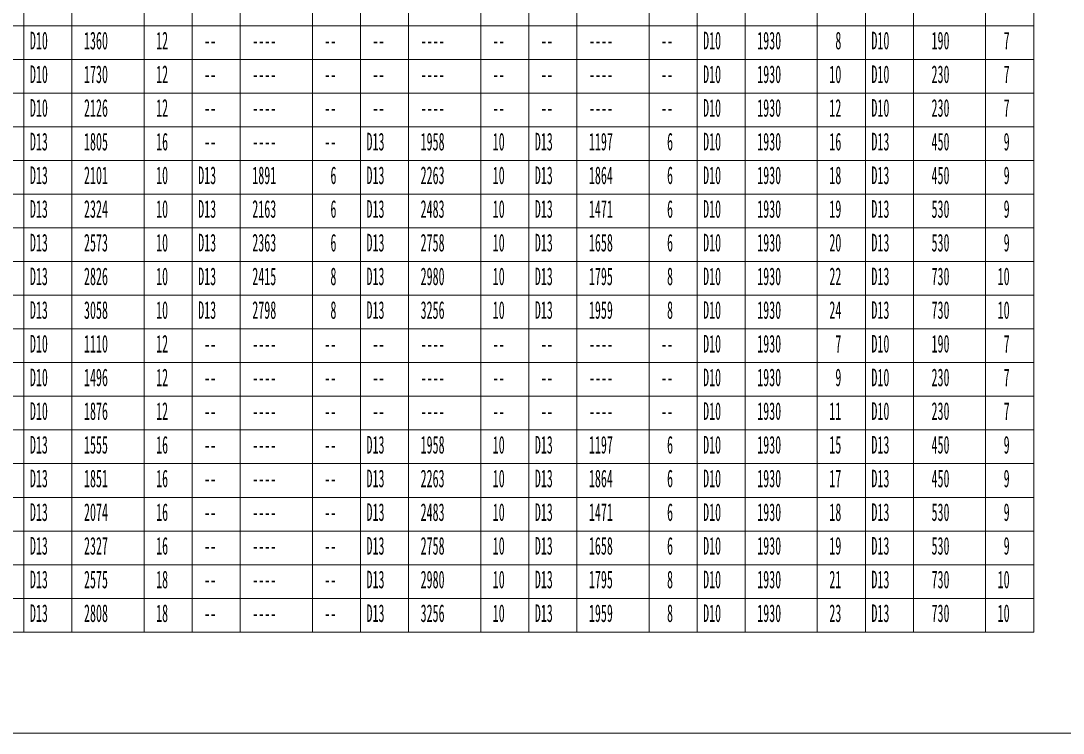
# Model space of a CAD drawing. Units: millimetres, scale not verified. Extents: x 105 to 20295, y 75 to 14175.
# Drawn here: x 10237 to 14572, y 75 to 3035 of the extents above; entities that cross this region are included whole.
import ezdxf
from ezdxf.enums import TextEntityAlignment as Align

# ---------------------------------------------------------------- set-up
doc = ezdxf.new("R2010")
doc.units = ezdxf.units.MM
doc.header["$LTSCALE"] = 50
doc.layers.add('1', color=7, linetype='Continuous', lineweight=18)
doc.styles.add('ＭＳ ゴシック', font='')
doc.styles.get('ＭＳ ゴシック').set_extended_font_data('MS Gothic')

msp = doc.modelspace()

# ---------------------------------------------------------------- linework, layer by layer
at = {"layer": '1'}
for p, q in [((10250, 5975), (10250, 495)), ((10250, 5535), (10250, 495)), ((10450, 4275), (10450, 3015)), ((10750, 4275), (10750, 3015)), ((10950, 4275), (10950, 3015)), ((11150, 4275), (11150, 3015)), ((11450, 4275), (11450, 3015)), ((11650, 4275), (11650, 3015)), ((11850, 4275), (11850, 3015)), ((12150, 4275), (12150, 3015)), ((12350, 4275), (12350, 3015)), ((12550, 4275), (12550, 3015)), ((12850, 4275), (12850, 3015)), ((13050, 4275), (13050, 3015)), ((13250, 4275), (13250, 3015)), ((13550, 4275), (13550, 3015)), ((13750, 4275), (13750, 3015)), ((13950, 4275), (13950, 3015)), ((14250, 4275), (14250, 3015)), ((14450, 4275), (14450, 3015)), ((9650, 3015), (10250, 3015)), ((10250, 3015), (13050, 3015)), ((10450, 1735), (10450, 3015)), ((10750, 1735), (10750, 3015)), ((10950, 1735), (10950, 3015)), ((11150, 1735), (11150, 3015)), ((11450, 1735), (11450, 3015)), ((11650, 1735), (11650, 3015)), ((11850, 1735), (11850, 3015)), ((12150, 1735), (12150, 3015)), ((12350, 1735), (12350, 3015)), ((12550, 1735), (12550, 3015)), ((12850, 1735), (12850, 3015)), ((13050, 3015), (14450, 3015)), ((13050, 1735), (13050, 3015)), ((13250, 1735), (13250, 3015)), ((13550, 1735), (13550, 3015)), ((13750, 1735), (13750, 3015)), ((13950, 1735), (13950, 3015)), ((14250, 1735), (14250, 3015)), ((14450, 1735), (14450, 3015)), ((9650, 2875), (10250, 2875)), ((10250, 2875), (10950, 2875)), ((10950, 2875), (11650, 2875)), ((11650, 2875), (12350, 2875)), ((12350, 2875), (13050, 2875)), ((13050, 2875), (14450, 2875)), ((9650, 2735), (10250, 2735)), ((10250, 2735), (10950, 2735)), ((10950, 2735), (11650, 2735)), ((11650, 2735), (12350, 2735)), ((12350, 2735), (13050, 2735)), ((13050, 2735), (14450, 2735)), ((9650, 2595), (10250, 2595)), ((10250, 2595), (10950, 2595)), ((10950, 2595), (11650, 2595)), ((11650, 2595), (12350, 2595)), ((12350, 2595), (13050, 2595)), ((13050, 2595), (14450, 2595)), ((9650, 2455), (10250, 2455)), ((10250, 2455), (10950, 2455)), ((10950, 2455), (11650, 2455)), ((11650, 2455), (12350, 2455)), ((12350, 2455), (13050, 2455)), ((13050, 2455), (14450, 2455)), ((9650, 2315), (10250, 2315)), ((10250, 2315), (10950, 2315)), ((10950, 2315), (11650, 2315)), ((11650, 2315), (12350, 2315)), ((12350, 2315), (13050, 2315)), ((13050, 2315), (14450, 2315)), ((9650, 2175), (10250, 2175)), ((10250, 2175), (10950, 2175)), ((10950, 2175), (11650, 2175)), ((11650, 2175), (12350, 2175)), ((12350, 2175), (13050, 2175)), ((13050, 2175), (14450, 2175)), ((9650, 2035), (10250, 2035)), ((10250, 2035), (10950, 2035)), ((10950, 2035), (11650, 2035)), ((11650, 2035), (12350, 2035)), ((12350, 2035), (13050, 2035)), ((13050, 2035), (14450, 2035)), ((9650, 1895), (10250, 1895)), ((10250, 1895), (10950, 1895)), ((10250, 1895), (10950, 1895)), ((10950, 1895), (11650, 1895)), ((10950, 1895), (11650, 1895)), ((11650, 1895), (12350, 1895)), ((11650, 1895), (12350, 1895)), ((12350, 1895), (13050, 1895)), ((12350, 1895), (13050, 1895)), ((13050, 1895), (14450, 1895)), ((9650, 1755), (10250, 1755)), ((10250, 1755), (13050, 1755)), ((10450, 495), (10450, 1755)), ((10750, 495), (10750, 1755)), ((10950, 495), (10950, 1755)), ((11150, 495), (11150, 1755)), ((11450, 495), (11450, 1755)), ((11650, 495), (11650, 1755)), ((11850, 495), (11850, 1755)), ((12150, 495), (12150, 1755)), ((12350, 495), (12350, 1755)), ((12550, 495), (12550, 1755)), ((12850, 495), (12850, 1755)), ((13050, 1755), (14450, 1755)), ((13050, 495), (13050, 1755)), ((13250, 495), (13250, 1755)), ((13550, 495), (13550, 1755)), ((13750, 495), (13750, 1755)), ((13950, 495), (13950, 1755)), ((14250, 495), (14250, 1755)), ((14450, 495), (14450, 1755)), ((9650, 1615), (10250, 1615)), ((10250, 1615), (10950, 1615)), ((10950, 1615), (11650, 1615)), ((11650, 1615), (12350, 1615)), ((12350, 1615), (13050, 1615)), ((13050, 1615), (14450, 1615)), ((9650, 1475), (10250, 1475)), ((10250, 1475), (10950, 1475)), ((10950, 1475), (11650, 1475)), ((11650, 1475), (12350, 1475)), ((12350, 1475), (13050, 1475)), ((13050, 1475), (14450, 1475)), ((9650, 1335), (10250, 1335)), ((10250, 1335), (10950, 1335)), ((10950, 1335), (11650, 1335)), ((11650, 1335), (12350, 1335)), ((12350, 1335), (13050, 1335)), ((13050, 1335), (14450, 1335)), ((9650, 1195), (10250, 1195)), ((10250, 1195), (10950, 1195)), ((10950, 1195), (11650, 1195)), ((11650, 1195), (12350, 1195)), ((12350, 1195), (13050, 1195)), ((13050, 1195), (14450, 1195)), ((9650, 1055), (10250, 1055)), ((10250, 1055), (10950, 1055)), ((10950, 1055), (11650, 1055)), ((11650, 1055), (12350, 1055)), ((12350, 1055), (13050, 1055)), ((13050, 1055), (14450, 1055)), ((9650, 915), (10250, 915)), ((10250, 915), (10950, 915)), ((10950, 915), (11650, 915)), ((11650, 915), (12350, 915)), ((12350, 915), (13050, 915)), ((13050, 915), (14450, 915)), ((9650, 775), (10250, 775)), ((10250, 775), (10950, 775)), ((10950, 775), (11650, 775)), ((11650, 775), (12350, 775)), ((12350, 775), (13050, 775)), ((13050, 775), (14450, 775)), ((9650, 635), (10250, 635)), ((10250, 635), (10950, 635)), ((10950, 635), (11650, 635)), ((11650, 635), (12350, 635)), ((12350, 635), (13050, 635)), ((13050, 635), (14450, 635)), ((6350, 495), (10250, 495)), ((10250, 495), (14450, 495)), ((105, 75), (20295, 75))]:
    msp.add_line(p, q, dxfattribs=at)

# ---------------------------------------------------------------- texts
at = {"layer": '1', "style": 'ＭＳ ゴシック', "width": 0.5}
for s, p in [('D10', (10275, 2895)), ('1360', (10500, 2895)), ('12', (10800, 2895)), ('--', (11000, 2895)), ('----', (11200, 2895)), ('--', (11500, 2895)), ('--', (11700, 2895)), ('----', (11900, 2895)), ('--', (12200, 2895)), ('--', (12400, 2895)), ('----', (12600, 2895)), ('--', (12900, 2895)), ('D10', (13075, 2895)), ('1930', (13300, 2895)), ('8', (13625, 2895)), ('D10', (13775, 2895)), ('190', (14025, 2895)), ('7', (14325, 2895)), ('D10', (10275, 2755)), ('1730', (10500, 2755)), ('12', (10800, 2755)), ('D10', (13075, 2755)), ('1930', (13300, 2755)), ('10', (13600, 2755)), ('D10', (13775, 2755)), ('230', (14025, 2755)), ('7', (14325, 2755)), ('--', (11000, 2755)), ('----', (11200, 2755)), ('--', (11500, 2755)), ('--', (11700, 2755)), ('----', (11900, 2755)), ('--', (12200, 2755)), ('--', (12400, 2755)), ('----', (12600, 2755)), ('--', (12900, 2755)), ('D10', (10275, 2615)), ('2126', (10500, 2615)), ('12', (10800, 2615)), ('D10', (13075, 2615)), ('1930', (13300, 2615)), ('12', (13600, 2615)), ('D10', (13775, 2615)), ('230', (14025, 2615)), ('7', (14325, 2615)), ('--', (11000, 2615)), ('----', (11200, 2615)), ('--', (11500, 2615)), ('--', (11700, 2615)), ('----', (11900, 2615)), ('--', (12200, 2615)), ('--', (12400, 2615)), ('----', (12600, 2615)), ('--', (12900, 2615)), ('D13', (10275, 2475)), ('1805', (10500, 2475)), ('16', (10800, 2475)), ('D13', (11675, 2475)), ('1958', (11900, 2475)), ('10', (12200, 2475)), ('D13', (12375, 2475)), ('1197', (12600, 2475)), ('6', (12925, 2475)), ('D10', (13075, 2475)), ('1930', (13300, 2475)), ('16', (13600, 2475)), ('D13', (13775, 2475)), ('450', (14025, 2475)), ('9', (14325, 2475)), ('--', (11000, 2475)), ('----', (11200, 2475)), ('--', (11500, 2475)), ('D13', (10275, 2335)), ('2101', (10500, 2335)), ('10', (10800, 2335)), ('D13', (10975, 2335)), ('1891', (11200, 2335)), ('6', (11525, 2335)), ('D13', (11675, 2335)), ('2263', (11900, 2335)), ('10', (12200, 2335)), ('D13', (12375, 2335)), ('1864', (12600, 2335)), ('6', (12925, 2335)), ('D10', (13075, 2335)), ('1930', (13300, 2335)), ('18', (13600, 2335)), ('D13', (13775, 2335)), ('450', (14025, 2335)), ('9', (14325, 2335)), ('D13', (10275, 2195)), ('2324', (10500, 2195)), ('10', (10800, 2195)), ('D13', (10975, 2195)), ('2163', (11200, 2195)), ('6', (11525, 2195)), ('D13', (11675, 2195)), ('2483', (11900, 2195)), ('10', (12200, 2195)), ('D13', (12375, 2195)), ('1471', (12600, 2195)), ('6', (12925, 2195)), ('D10', (13075, 2195)), ('1930', (13300, 2195)), ('19', (13600, 2195)), ('D13', (13775, 2195)), ('530', (14025, 2195)), ('9', (14325, 2195)), ('D13', (10275, 2055)), ('2573', (10500, 2055)), ('10', (10800, 2055)), ('D13', (10975, 2055)), ('2363', (11200, 2055)), ('6', (11525, 2055)), ('D13', (11675, 2055)), ('2758', (11900, 2055)), ('10', (12200, 2055)), ('D13', (12375, 2055)), ('1658', (12600, 2055)), ('6', (12925, 2055)), ('D10', (13075, 2055)), ('1930', (13300, 2055)), ('20', (13600, 2055)), ('D13', (13775, 2055)), ('530', (14025, 2055)), ('9', (14325, 2055)), ('D13', (10275, 1915)), ('2826', (10500, 1915)), ('10', (10800, 1915)), ('D13', (10975, 1915)), ('2415', (11200, 1915)), ('8', (11525, 1915)), ('D13', (11675, 1915)), ('2980', (11900, 1915)), ('10', (12200, 1915)), ('D13', (12375, 1915)), ('1795', (12600, 1915)), ('8', (12925, 1915)), ('D10', (13075, 1915)), ('1930', (13300, 1915)), ('22', (13600, 1915)), ('D13', (13775, 1915)), ('730', (14025, 1915)), ('10', (14300, 1915)), ('D13', (10275, 1775)), ('3058', (10500, 1775)), ('10', (10800, 1775)), ('D13', (10975, 1775)), ('2798', (11200, 1775)), ('8', (11525, 1775)), ('D13', (11675, 1775)), ('3256', (11900, 1775)), ('10', (12200, 1775)), ('D13', (12375, 1775)), ('1959', (12600, 1775)), ('8', (12925, 1775)), ('D10', (13075, 1775)), ('1930', (13300, 1775)), ('24', (13600, 1775)), ('D13', (13775, 1775)), ('730', (14025, 1775)), ('10', (14300, 1775)), ('D10', (10275, 1635)), ('1110', (10500, 1635)), ('12', (10800, 1635)), ('D10', (13075, 1635)), ('1930', (13300, 1635)), ('7', (13625, 1635)), ('D10', (13775, 1635)), ('190', (14025, 1635)), ('7', (14325, 1635)), ('--', (11000, 1635)), ('----', (11200, 1635)), ('--', (11500, 1635)), ('--', (11700, 1635)), ('----', (11900, 1635)), ('--', (12200, 1635)), ('--', (12400, 1635)), ('----', (12600, 1635)), ('--', (12900, 1635)), ('D10', (10275, 1495)), ('1496', (10500, 1495)), ('12', (10800, 1495)), ('D10', (13075, 1495)), ('1930', (13300, 1495)), ('9', (13625, 1495)), ('D10', (13775, 1495)), ('230', (14025, 1495)), ('7', (14325, 1495)), ('--', (11000, 1495)), ('----', (11200, 1495)), ('--', (11500, 1495)), ('--', (11700, 1495)), ('----', (11900, 1495)), ('--', (12200, 1495)), ('--', (12400, 1495)), ('----', (12600, 1495)), ('--', (12900, 1495)), ('D10', (10275, 1355)), ('1876', (10500, 1355)), ('12', (10800, 1355)), ('D10', (13075, 1355)), ('1930', (13300, 1355)), ('11', (13600, 1355)), ('D10', (13775, 1355)), ('230', (14025, 1355)), ('7', (14325, 1355)), ('--', (11000, 1355)), ('----', (11200, 1355)), ('--', (11500, 1355)), ('--', (11700, 1355)), ('----', (11900, 1355)), ('--', (12200, 1355)), ('--', (12400, 1355)), ('----', (12600, 1355)), ('--', (12900, 1355)), ('D13', (10275, 1215)), ('1555', (10500, 1215)), ('16', (10800, 1215)), ('D13', (11675, 1215)), ('1958', (11900, 1215)), ('10', (12200, 1215)), ('D13', (12375, 1215)), ('1197', (12600, 1215)), ('6', (12925, 1215)), ('D10', (13075, 1215)), ('1930', (13300, 1215)), ('15', (13600, 1215)), ('D13', (13775, 1215)), ('450', (14025, 1215)), ('9', (14325, 1215)), ('--', (11000, 1215)), ('----', (11200, 1215)), ('--', (11500, 1215)), ('D13', (10275, 1075)), ('1851', (10500, 1075)), ('16', (10800, 1075)), ('--', (11000, 1075)), ('----', (11200, 1075)), ('--', (11500, 1075)), ('D13', (11675, 1075)), ('2263', (11900, 1075)), ('10', (12200, 1075)), ('D13', (12375, 1075)), ('1864', (12600, 1075)), ('6', (12925, 1075)), ('D10', (13075, 1075)), ('1930', (13300, 1075)), ('17', (13600, 1075)), ('D13', (13775, 1075)), ('450', (14025, 1075)), ('9', (14325, 1075)), ('D13', (10275, 935)), ('2074', (10500, 935)), ('16', (10800, 935)), ('D13', (11675, 935)), ('2483', (11900, 935)), ('10', (12200, 935)), ('D13', (12375, 935)), ('1471', (12600, 935)), ('6', (12925, 935)), ('D10', (13075, 935)), ('1930', (13300, 935)), ('18', (13600, 935)), ('D13', (13775, 935)), ('530', (14025, 935)), ('9', (14325, 935)), ('--', (11000, 935)), ('----', (11200, 935)), ('--', (11500, 935)), ('D13', (10275, 795)), ('2327', (10500, 795)), ('16', (10800, 795)), ('D13', (11675, 795)), ('2758', (11900, 795)), ('10', (12200, 795)), ('D13', (12375, 795)), ('1658', (12600, 795)), ('6', (12925, 795)), ('D10', (13075, 795)), ('1930', (13300, 795)), ('19', (13600, 795)), ('D13', (13775, 795)), ('530', (14025, 795)), ('9', (14325, 795)), ('--', (11000, 795)), ('----', (11200, 795)), ('--', (11500, 795)), ('D13', (10275, 655)), ('2575', (10500, 655)), ('18', (10800, 655)), ('D13', (11675, 655)), ('2980', (11900, 655)), ('10', (12200, 655)), ('D13', (12375, 655)), ('1795', (12600, 655)), ('8', (12925, 655)), ('D10', (13075, 655)), ('1930', (13300, 655)), ('21', (13600, 655)), ('D13', (13775, 655)), ('730', (14025, 655)), ('10', (14300, 655)), ('--', (11000, 655)), ('----', (11200, 655)), ('--', (11500, 655)), ('D13', (10275, 515)), ('2808', (10500, 515)), ('18', (10800, 515)), ('D13', (11675, 515)), ('3256', (11900, 515)), ('10', (12200, 515)), ('D13', (12375, 515)), ('1959', (12600, 515)), ('8', (12925, 515)), ('D10', (13075, 515)), ('1930', (13300, 515)), ('23', (13600, 515)), ('D13', (13775, 515)), ('730', (14025, 515)), ('10', (14300, 515)), ('--', (11000, 515)), ('----', (11200, 515)), ('--', (11500, 515))]:
    msp.add_text(s, height=73.31, dxfattribs=at).set_placement(p, align=Align.BOTTOM_LEFT)

doc.saveas('drawing.dxf')
